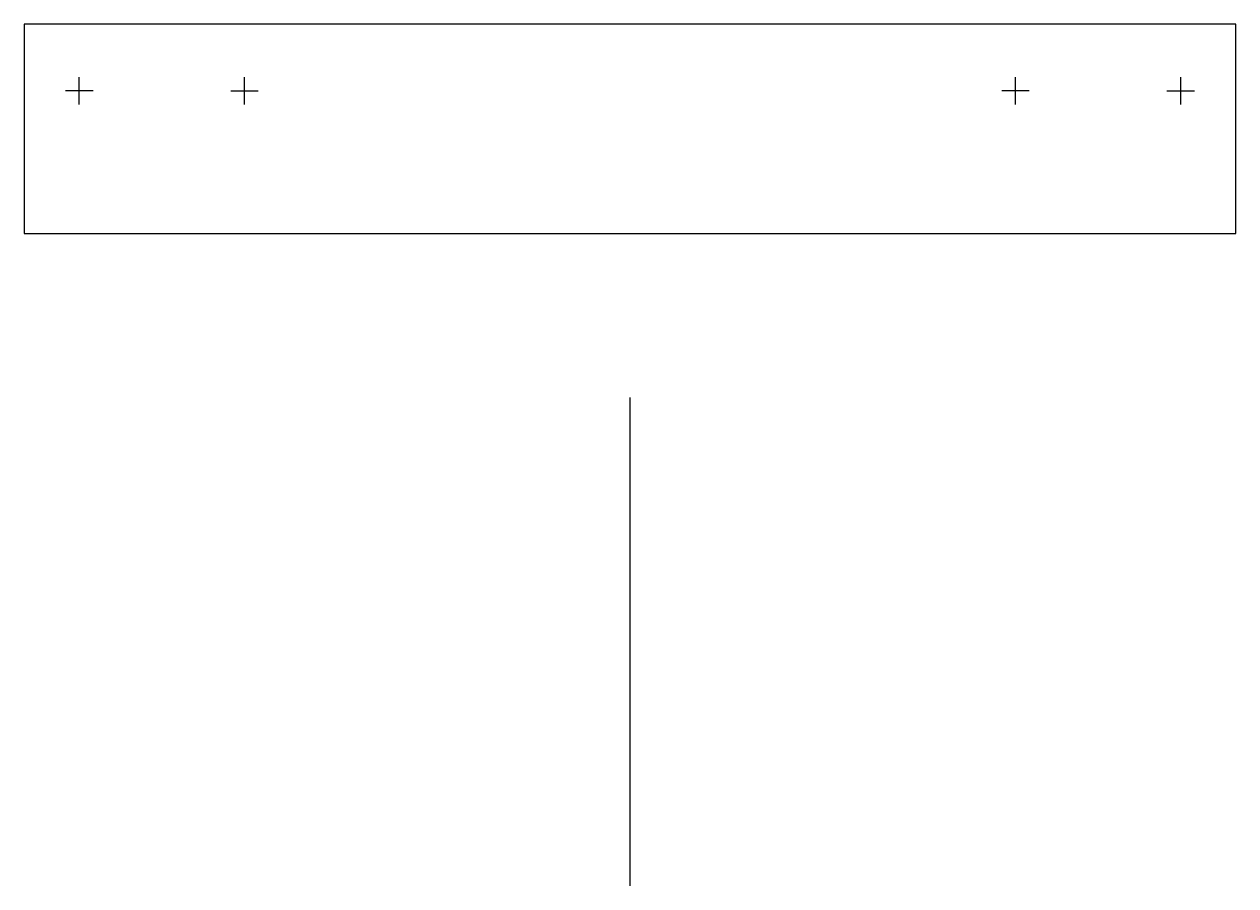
# Model space of a CAD drawing. Header units: millimetres. Extents: x -110 to 110, y -44 to 112.
import ezdxf

# ---------------------------------------------------------------- set-up
doc = ezdxf.new("R2010")
doc.units = ezdxf.units.MM
doc.layers.get('0').update_dxf_attribs({"linetype": 'CONTINUOUS'})

msp = doc.modelspace()

# ---------------------------------------------------------------- linework, layer by layer
for p, q in [((-100, 97.5), (-100, 102.5)), ((-70, 97.5), (-70, 102.5)), ((70, 97.5), (70, 102.5)), ((100, 97.5), (100, 102.5)), ((-97.5, 100), (-102.5, 100)), ((-72.5, 100), (-67.5, 100)), ((72.5, 100), (67.5, 100)), ((97.5, 100), (102.5, 100)), ((0, -44.325), (0, 44.325))]:
    msp.add_line(p, q)
msp.add_lwpolyline([(-110, 74.1), (110, 74.1), (110, 112.1), (-110, 112.1)], close=True)
for p in [(-100, 100), (-70, 100), (70, 100), (100, 100)]:
    msp.add_point(p)

doc.saveas('drawing.dxf')
